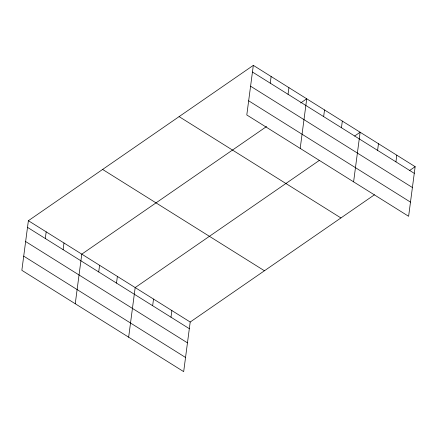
<?xml version="1.0" encoding="UTF-8"?>
<svg xmlns="http://www.w3.org/2000/svg" width="437" height="437" viewBox="0 0 437 437"><rect width="100%" height="100%" fill="white"/><g stroke="black" fill="none" stroke-linecap="round" stroke-linejoin="round"><path stroke-width="0.66" d="M253.323 65.364L246.796 114.969L408.617 216.293L415.15 166.683L253.323 65.364L28.383 220.707L21.85 270.317L183.677 371.636L190.204 322.031L374.46 194.782M45.306 238.515L46.18 231.856M63.108 249.658L63.982 242.999M75.251 303.753L81.785 254.143L266.586 126.517M98.707 271.951L99.587 265.292M116.51 283.094L117.384 276.435M128.653 337.189L135.186 287.579L319.442 160.335M152.65 305.72L153.524 299.061M170.987 317.207L171.867 310.549M270.246 83.167L271.126 76.508M288.049 94.31L288.928 87.651M300.197 148.405L306.725 98.8L300.678 102.974M323.653 116.603L324.527 109.944M341.45 127.746L342.329 121.087M353.599 181.841L360.132 132.236L354.631 136.033M377.595 150.377L378.469 143.718M395.933 161.859L396.812 155.201M409.649 170.479L415.15 166.683M252.449 72.023L414.276 173.342M250.581 86.193L412.408 187.517M248.658 100.8L410.485 202.118M179.094 116.624L340.92 217.948M102.613 169.441L264.44 270.765M28.383 220.707L190.204 322.031M27.504 227.366L189.33 328.69M25.641 241.541L187.462 342.859M23.718 256.142L185.539 357.466"/></g></svg>
